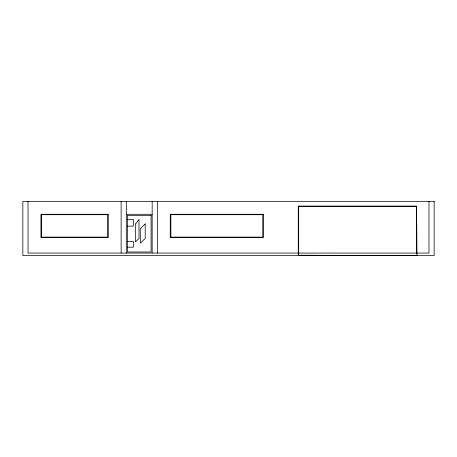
<?xml version="1.0" encoding="UTF-8"?>
<svg xmlns="http://www.w3.org/2000/svg" width="457" height="457" viewBox="0 0 457 457"><rect width="100%" height="100%" fill="white"/><g stroke="black" fill="none" stroke-linecap="round" stroke-linejoin="round"><path stroke-width="0.69" d="M126.303 214.276L152.164 214.276M127.377 219.417L133.347 219.417L133.347 226.141L127.377 226.141M127.377 241.456L133.347 241.456L133.347 247.191L127.377 247.191M298.695 255.223L416.99 255.657L416.556 206.518L298.695 206.518L298.695 255.657M428.98 201.343L428.98 253.069L28.02 253.069L28.02 201.343M416.556 253.069L416.556 206.084L298.261 206.084L298.261 255.657M157.339 201.343L157.339 253.069M152.164 201.343L152.164 253.069M126.303 201.343L126.303 253.069M121.128 201.343L121.128 253.069M135.695 223.896L135.455 241.913L138.997 238.485L138.997 219.314L135.695 223.896M145.195 223.896L140.276 228.728L140.322 243.015L145.195 238.485L145.195 223.896M434.15 201.343L22.85 201.343L22.85 255.657L434.15 255.657L434.15 201.343M108.195 214.276L40.953 214.276L40.953 237.554L108.195 237.554L108.195 214.276M263.375 214.276L170.267 214.276L170.267 237.554L263.375 237.554L263.375 214.276M107.766 214.704L41.387 214.704L41.387 237.12L107.766 237.12L107.766 214.704M262.775 214.704L170.867 214.704L170.867 237.12L262.775 237.12L262.775 214.704M151.084 215.356L127.377 215.356L127.377 251.99L151.084 251.99L151.084 215.356"/></g></svg>
